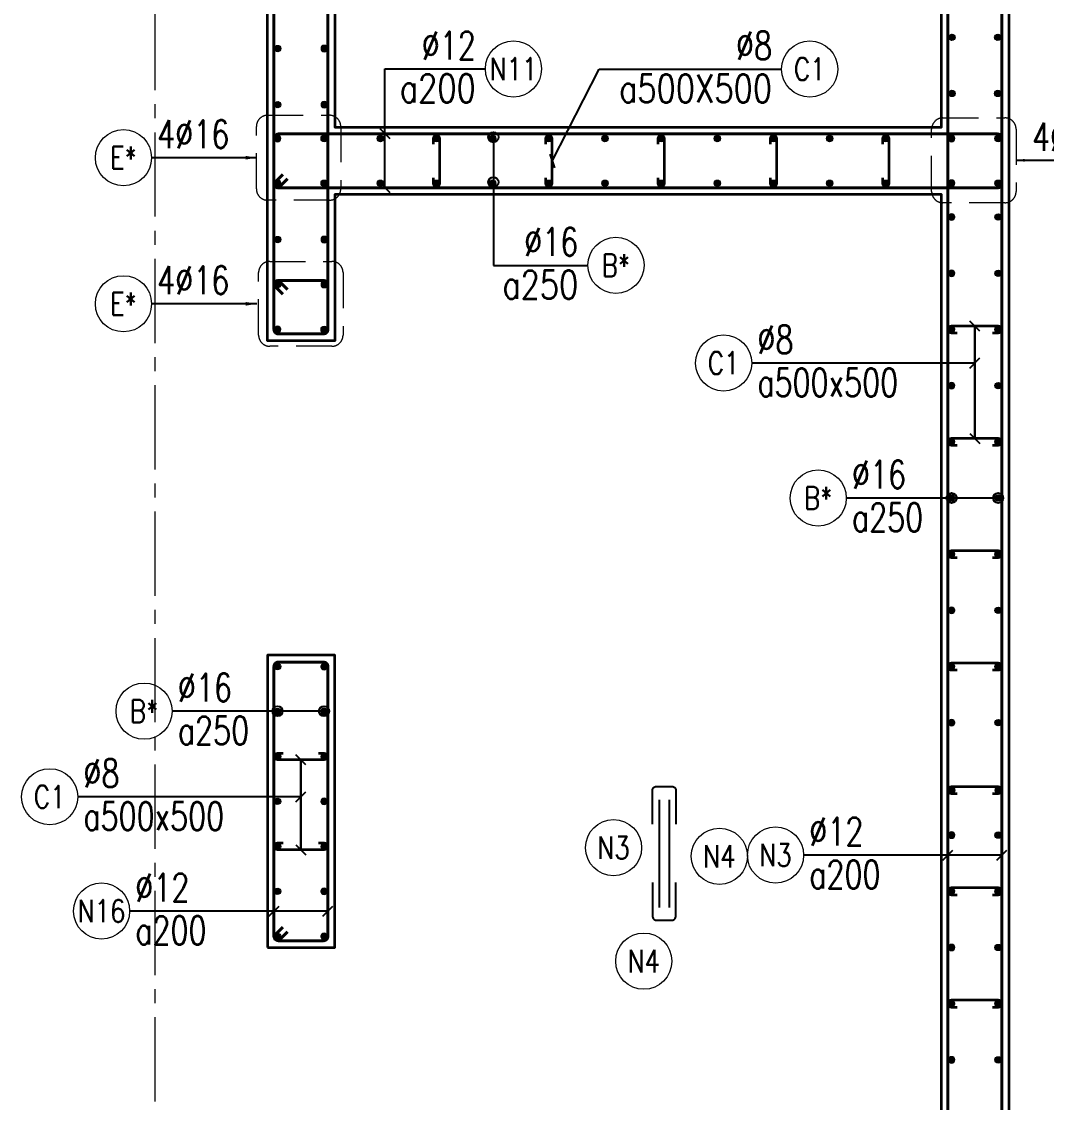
# Model space of a CAD drawing. Header units: millimetres. Extents: x 988833 to 1318015, y -9365 to 47591.
# Drawn here: x 1094489 to 1099050, y 37970 to 42779 of the extents above; entities that cross this region are included whole.
import ezdxf
from ezdxf.enums import TextEntityAlignment as Align

# ---------------------------------------------------------------- set-up
doc = ezdxf.new("R2010")
doc.units = ezdxf.units.MM
doc.header["$MEASUREMENT"] = 0
for name, pattern in [('HIDDEN', [9.525, 6.35, -3.175]), ('HIDDEN2', [4.7625, 3.175, -1.5875]), ('OF_Grid_1$0$CENTER2', [1.125, 0.75, -0.125, 0.125, -0.125])]:
    doc.linetypes.add(name, pattern=pattern)
doc.layers.get('0').update_dxf_attribs({"lineweight": 20})
doc.layers.add('Hidden', color=9, linetype='HIDDEN')
doc.layers.add('Ligature', color=1, linetype='Continuous')
for name, color, linetype, lineweight in [('KC-LEADER', 153, 'Continuous', 18), ('KC-THEP', 6, 'Continuous', 40), ('NDC_S_DIM', 1, 'Continuous', 15), ('NDC_S_HIDDEN', 8, 'HIDDEN2', 13), ('NDC_S_LEADER', 1, 'Continuous', 15), ('NDC_S_REBAR', 4, 'Continuous', 35), ('NDC_S_STIRRUP', 4, 'Continuous', 40), ('NDC_S_VN TEXT', 7, 'Continuous', 20), ('NDC_S_WALL', 6, 'Continuous', 35), ('OF_Grid_1$0$NDC_S_AXIS', 5, 'OF_Grid_1$0$CENTER2', 13)]:
    doc.layers.add(name, color=color, linetype=linetype, lineweight=lineweight)
doc.styles.add('NDC_ARIAL', font='arial.ttf', dxfattribs={"width": 0.85})
doc.styles.add('NDC_DIM', font='', dxfattribs={"width": 0.75})
doc.styles.add('NDC_EN TXT', font='romans.shx', dxfattribs={"width": 0.8})
doc.styles.get('NDC_DIM').set_extended_font_data('Dotum')
doc.dimstyles.new('NDC_1-50', dxfattribs={"dimscale": 50, "dimtxt": 2.5, "dimasz": 1, "dimexe": 1.5, "dimexo": 0, "dimgap": 0.8, "dimtad": 1, "dimdec": 0, "dimdsep": 46, "dimtxsty": 'NDC_ARIAL', "dimblk": 'DIMMARK', "dimcen": 49999.938995, "dimdle": 1.5, "dimclrd": 1, "dimclre": 1, "dimclrt": 3, "dimadec": 0, "dimazin": 0, "dimtfac": 1, "dimtdec": 0, "dimtix": 1, "dimtmove": 2, "dimatfit": 3, "dimfxl": 1, "dimarcsym": 0})
doc.dimstyles.new('NDC_dim_25', dxfattribs={"dimscale": 25, "dimtxt": 2.5, "dimasz": 1.5, "dimexe": 1.5, "dimexo": 2.5, "dimgap": 1, "dimtad": 1, "dimdec": 0, "dimzin": 0, "dimdsep": 46, "dimtxsty": 'NDC_DIM', "dimblk": 'DIMMARK', "dimcen": 0.09, "dimdle": 1.2, "dimclrd": 1, "dimclre": 1, "dimclrt": 3, "dimadec": 0, "dimazin": 0, "dimtfac": 1, "dimtdec": 0, "dimtix": 1, "dimtofl": 0, "dimtmove": 0, "dimatfit": 3, "dimfxl": 6, "dimfxlon": 1, "dimtolj": 1, "dimtzin": 0, "dimarcsym": 0})
doc.dimstyles.new('NDC_dim_30', dxfattribs={"dimscale": 30, "dimtxt": 2.5, "dimasz": 1.5, "dimexe": 1.5, "dimexo": 2.5, "dimgap": 1, "dimtad": 1, "dimdec": 0, "dimzin": 0, "dimdsep": 46, "dimtxsty": 'NDC_DIM', "dimblk": 'DIMMARK', "dimcen": 0.09, "dimdle": 1.2, "dimclrd": 1, "dimclre": 1, "dimclrt": 3, "dimadec": 0, "dimazin": 0, "dimtfac": 1, "dimtdec": 0, "dimtix": 1, "dimtofl": 0, "dimtmove": 0, "dimatfit": 3, "dimfxl": 6, "dimfxlon": 1, "dimtolj": 1, "dimtzin": 0, "dimarcsym": 0})

# ---------------------------------------------------------------- blocks, each defined once
blk = doc.blocks.new('THEP')
at = {"layer": 'KC-LEADER', "color": 6}
blk.add_circle((0, 0), 14, dxfattribs=at)
at = {"layer": 'KC-THEP'}
for p, q in [((-14, 0), (14, 0)), ((9.9, 9.9), (-9.9, -9.9)), ((-9.9, 9.9), (9.9, -9.9)), ((0, 14), (0, -14))]:
    blk.add_line(p, q, dxfattribs=at)
blk = doc.blocks.new('DIMMARK')
at = {"layer": 'NDC_S_DIM', "color": 1}
blk.add_line((-1.5, 0), (1, 0), dxfattribs=at)
at = {"layer": 'NDC_S_DIM', "color": 2, "const_width": 0.1}
blk.add_lwpolyline([(-0.424, -0.424), (0.424, 0.424)], dxfattribs=at)
blk = doc.blocks.new('*U13')
blk.add_circle((-2.5, 0), 2.5)
at = {"layer": 'NDC_S_VN TEXT', "color": 3, "style": 'NDC_EN TXT', "width": 0.75}
blk.add_attdef('DK1', (0.5, 0.846), '', height=2.5, dxfattribs=at)
at = {"layer": 'NDC_S_VN TEXT', "color": 7, "style": 'NDC_EN TXT', "width": 0.8}
blk.add_attdef('SH2', text='', height=2, dxfattribs=at).set_placement((-2.5, 0), align=Align.MIDDLE)
blk = doc.blocks.new('*U461')
at = {"layer": 'KC-THEP', "rotation": 189.6685644363809}
blk.add_blockref('THEP', (-103.5, 0), dxfattribs=at)
at = {"layer": 'KC-THEP', "xscale": -1, "rotation": 170.331435563619}
blk.add_blockref('THEP', (103.5, 0), dxfattribs=at)
blk = doc.blocks.new('*U460')
at = {"layer": 'NDC_S_HIDDEN', "color": 0, "linetype": 'ByBlock', "lineweight": -2, "transparency": 16777216}
for p in [(0, 1200), (0, 1000), (0, 800), (0, 600), (0, 400), (0, 200), (0, 0)]:
    blk.add_blockref('*U461', p, dxfattribs=at)
blk = doc.blocks.new('*U9')
blk.add_circle((2.5, 0), 2.5)
at = {"layer": 'NDC_S_VN TEXT', "color": 3, "style": 'NDC_EN TXT', "width": 0.75}
blk.add_attdef('DK2', text='', height=2.5, dxfattribs=at).set_placement((-0.85, 0.846), align=Align.RIGHT)
at = {"layer": 'NDC_S_VN TEXT', "color": 7, "style": 'NDC_EN TXT', "width": 0.8}
blk.add_attdef('SH3', text='', height=2, dxfattribs=at).set_placement((2.5, 0), align=Align.MIDDLE)
blk = doc.blocks.new('A$C7BC65A55')
at = {"layer": 'Ligature'}
for p, q in [((-15.2, 372, 0), (-15.2, 38.5, 0)), ((15.2, 372, 0), (15.2, 38.5, 0))]:
    blk.add_line(p, q, dxfattribs=at)
for points in [[(-36.2, 296.5), (-36.2, 400.9, -0.414214), (-24, 413.1), (24, 413.1, -0.414214), (36.2, 400.9), (36.2, 296.5)], [(-36.2, 116.5), (-36.2, 12.2, 0.414214), (-24, 0), (24, 0, 0.414214), (36.2, 12.2), (36.2, 116.5)]]:
    blk.add_lwpolyline(points, format="xyb", dxfattribs=at)
blk = doc.blocks.new('*U11')
blk.add_circle((-2.5, 0), 2.5)
at = {"layer": 'NDC_S_VN TEXT', "color": 3, "style": 'NDC_EN TXT', "width": 0.75}
for tag, p in [('DK1', (0.5, 0.846)), ('KC1', (0.5, -2.973))]:
    blk.add_attdef(tag, p, '', height=2.5, dxfattribs=at)
at = {"layer": 'NDC_S_VN TEXT', "color": 7, "style": 'NDC_EN TXT', "width": 0.8}
blk.add_attdef('SH2', text='', height=2, dxfattribs=at).set_placement((-2.5, 0), align=Align.MIDDLE)
blk = doc.blocks.new('*U12')
blk.add_circle((-2.5, 0), 2.5)
at = {"layer": 'NDC_S_VN TEXT', "color": 3, "style": 'NDC_EN TXT', "width": 0.75}
for tag, p in [('DK1', (0.5, 0.846)), ('KC1', (0.5, -2.973))]:
    blk.add_attdef(tag, p, '', height=2.5, dxfattribs=at)
at = {"layer": 'NDC_S_VN TEXT', "color": 7, "style": 'NDC_EN TXT', "width": 0.8}
blk.add_attdef('SH2', text='', height=2, dxfattribs=at).set_placement((-2.5, 0), align=Align.MIDDLE)
blk = doc.blocks.new('*U469')
at = {"layer": 'KC-THEP', "rotation": 9.66856443638095}
for p in [(0, 99.3), (0, -99.3)]:
    blk.add_blockref('THEP', p, dxfattribs=at)
blk = doc.blocks.new('*U468')
at = {"layer": 'NDC_S_HIDDEN', "color": 0, "linetype": 'ByBlock', "lineweight": -2, "transparency": 16777216}
for p in [(0, 0), (250, 0), (500, 0), (750, 0), (1000, 0), (1250, 0), (1500, 0), (1750, 0), (2000, 0), (2250, 0), (2500, 0)]:
    blk.add_blockref('*U469', p, dxfattribs=at)
blk = doc.blocks.new('*U471')
at = {"layer": 'NDC_S_REBAR'}
blk.add_lwpolyline([(-15, -75), (-15, -100, 1), (15, -100), (15, 100, 1), (-15, 100), (-15, 75)], format="xyb", dxfattribs=at)
blk = doc.blocks.new('*U470')
at = {"layer": 'NDC_S_HIDDEN', "color": 0, "linetype": 'ByBlock', "lineweight": -2, "transparency": 16777216}
for p in [(0, 0), (500, 0), (1000, 0), (1500, 0), (2000, 0)]:
    blk.add_blockref('*U471', p, dxfattribs=at)
blk = doc.blocks.new('*U10')
blk.add_circle((2.5, 0), 2.5)
at = {"layer": 'NDC_S_VN TEXT', "color": 3, "style": 'NDC_EN TXT'}
for tag, width, p in [('DK2', 0.75, (-0.85, 0.846)), ('KC2', 0.8, (-0.85, -2.973))]:
    blk.add_attdef(tag, text='', height=2.5, dxfattribs=dict(at, width=width)).set_placement(p, align=Align.RIGHT)
at = {"layer": 'NDC_S_VN TEXT', "color": 7, "style": 'NDC_EN TXT', "width": 0.8}
blk.add_attdef('SH3', text='', height=2, dxfattribs=at).set_placement((2.5, 0), align=Align.MIDDLE)

msp = doc.modelspace()

# ---------------------------------------------------------------- linework, layer by layer
for centre in [(1097123.6, 39103.6), (1097594.6, 39065.5), (1097258.1, 38598.6)]:
    msp.add_circle(centre, 125)
at = {"layer": 'NDC_S_HIDDEN', "ltscale": 50}
for points in [[(1095583.5, 42362.4), (1095859.3, 42362.4, -0.414214), (1095909.3, 42312.4), (1095909.3, 42034.8, -0.414214), (1095859.3, 41984.8), (1095583.5, 41984.8, -0.414214), (1095533.5, 42034.8), (1095533.5, 42312.4, -0.414214)], [(1098589.4, 42350.8), (1098865.3, 42350.8, -0.414214), (1098915.3, 42300.8), (1098915.3, 42023.3, -0.414214), (1098865.3, 41973.3), (1098589.4, 41973.3, -0.414214), (1098539.4, 42023.3), (1098539.4, 42300.8, -0.414214)], [(1095593.5, 41712.4), (1095869.4, 41712.4, -0.414214), (1095919.4, 41662.4), (1095919.4, 41384.8, -0.414214), (1095869.4, 41334.8), (1095593.5, 41334.8, -0.414214), (1095543.5, 41384.8), (1095543.5, 41662.4, -0.414214)]]:
    msp.add_lwpolyline(points, format="xyb", close=True, dxfattribs=at)
at = {"layer": 'NDC_S_REBAR'}
for points in [[(1098810.4, 41394.5), (1098835.4, 41394.5, 1), (1098835.4, 41424.5), (1098628.4, 41424.5, 1), (1098628.4, 41394.5), (1098653.4, 41394.5)], [(1098810.4, 40894.5), (1098835.4, 40894.5, 1), (1098835.4, 40924.5), (1098628.4, 40924.5, 1), (1098628.4, 40894.5), (1098653.4, 40894.5)], [(1098810.4, 40394.5), (1098835.4, 40394.5, 1), (1098835.4, 40424.5), (1098628.4, 40424.5, 1), (1098628.4, 40394.5), (1098653.4, 40394.5)], [(1098810.4, 39894.5), (1098835.4, 39894.5, 1), (1098835.4, 39924.5), (1098628.4, 39924.5, 1), (1098628.4, 39894.5), (1098653.4, 39894.5)], [(1095809.8, 39524.5), (1095834.8, 39524.5, -1), (1095834.8, 39494.5), (1095627.8, 39494.5, -1), (1095627.8, 39524.5), (1095652.8, 39524.5)], [(1098810.4, 39344.5), (1098835.4, 39344.5, 1), (1098835.4, 39374.5), (1098628.4, 39374.5, 1), (1098628.4, 39344.5), (1098653.4, 39344.5)], [(1095809.8, 39124.5), (1095834.8, 39124.5, -1), (1095834.8, 39094.5), (1095627.8, 39094.5, -1), (1095627.8, 39124.5), (1095652.8, 39124.5)], [(1098810.4, 38894.5), (1098835.4, 38894.5, 1), (1098835.4, 38924.5), (1098628.4, 38924.5, 1), (1098628.4, 38894.5), (1098653.4, 38894.5)], [(1098810.4, 38394.5), (1098835.4, 38394.5, 1), (1098835.4, 38424.5), (1098628.4, 38424.5, 1), (1098628.4, 38394.5), (1098653.4, 38394.5)]]:
    msp.add_lwpolyline(points, format="xyb", dxfattribs=at)
at = {"layer": 'NDC_S_STIRRUP'}
for points in [[(1095651.9, 45319.5), (1095611.9, 45359.5, -0.414214), (1095631.9, 45379.5), (1095831.9, 45379.5, -0.414214), (1095851.9, 45359.5), (1095851.9, 41409.5, -0.414214), (1095831.9, 41389.5), (1095631.9, 41389.5, -0.414214), (1095611.9, 41409.5), (1095611.9, 45359.5, -0.414214), (1095631.9, 45379.5), (1095671.9, 45339.5)], [(1098651.9, 45319.5), (1098611.9, 45359.5, -0.414214), (1098631.9, 45379.5), (1098831.9, 45379.5, -0.414214), (1098851.9, 45359.5), (1098851.9, 33059.5, -0.414214), (1098831.9, 33039.5), (1098631.9, 33039.5, -0.414214), (1098611.9, 33059.5), (1098611.9, 45359.5, -0.414214), (1098631.9, 45379.5), (1098671.9, 45339.5)], [(1095671.9, 42079.5), (1095631.9, 42039.5, -0.414214), (1095611.9, 42059.5), (1095611.9, 42259.5, -0.414214), (1095631.9, 42279.5), (1098831.9, 42279.5, -0.414214), (1098851.9, 42259.5), (1098851.9, 42059.5, -0.414358), (1098831.9, 42039.5), (1095631.9, 42039.5, -0.414214), (1095611.9, 42059.5), (1095651.9, 42099.5)], [(1095651.9, 41567.2), (1095611.9, 41607.2, -0.414214), (1095631.9, 41627.2), (1095831.9, 41627.2, -0.414214), (1095851.9, 41607.2), (1095851.9, 41409.5, -0.414214), (1095831.9, 41389.5), (1095631.9, 41389.5, -0.414214), (1095611.9, 41409.5), (1095611.9, 41607.2, -0.414214), (1095631.9, 41627.2), (1095671.9, 41587.2)], [(1095651.9, 38749.5), (1095611.9, 38709.5, 0.414214), (1095631.9, 38689.5), (1095831.9, 38689.5, 0.414214), (1095851.9, 38709.5), (1095851.9, 39909.5, 0.414214), (1095831.9, 39929.5), (1095631.9, 39929.5, 0.414214), (1095611.9, 39909.5), (1095611.9, 38709.5, 0.414214), (1095631.9, 38689.5), (1095671.9, 38729.5)]]:
    msp.add_lwpolyline(points, format="xyb", dxfattribs=at)
at = {"layer": 'NDC_S_WALL'}
for points in [[(1098582.7, 36609.5), (1098582.7, 42009.5), (1098582.7, 42009.5), (1095882.7, 42009.5), (1095882.7, 42009.5), (1095882.7, 41359.5), (1095582.7, 41359.5), (1095582.7, 45409.5), (1096831.5, 45409.5), (1096831.5, 45409.5), (1096831.5, 44909.5), (1096831.5, 44909.5), (1095882.7, 44909.5), (1095882.7, 42309.5), (1098582.7, 42309.5), (1098582.7, 42309.5), (1098582.7, 44909.5), (1098582.7, 44909.5), (1097633.9, 44909.5), (1097633.9, 44909.5), (1097633.9, 45409.5), (1097633.9, 45409.5), (1101882.7, 45409.5)], [(1101582.7, 44909.5), (1098882.7, 44909.5), (1098882.7, 33509.5)]]:
    msp.add_lwpolyline(points, dxfattribs=at)
msp.add_lwpolyline([(1095582.7, 38659.5), (1095882.7, 38659.5), (1095882.7, 39959.5), (1095582.7, 39959.5)], close=True, dxfattribs=at)
at = {"layer": 'OF_Grid_1$0$NDC_S_AXIS', "ltscale": 500}
msp.add_line((1095082.7, 31786.5), (1095082.7, 46890.6), dxfattribs=at)

# ---------------------------------------------------------------- block references
at = {"layer": 'Hidden', "xscale": 1.44, "yscale": 1.44, "zscale": 1.44}
msp.add_blockref('A$C7BC65A55', (1097348.7, 38781.4, 0), dxfattribs=at)
at = {"layer": 'KC-THEP'}
for p, rotation in [((1098630, 42709.5), 9.668564436380926), ((1098833.8, 42709.5), 9.668564436380926), ((1095628.4, 42659.5), 189.6685644363809), ((1098630, 42459.5), 9.668564436380926), ((1098833.8, 42459.5), 9.668564436380926), ((1095628.4, 42409.5), 189.6685644363809), ((1098835.4, 42259), 9.668564436380926), ((1098835.4, 42060.4), 9.668564436380926), ((1098835.4, 41909.5), 9.668564436380953), ((1095628.4, 41809.5), 189.6685644363809), ((1098835.4, 41659.5), 9.668564436380953), ((1095628.4, 41609.5), 189.6685644363809), ((1095835.4, 41409.5), 9.668564436380946), ((1098835.4, 41409.5), 9.668564436380953), ((1098835.4, 41159.5), 9.668564436380953), ((1098835.4, 40909.5), 9.668564436380953), ((1098835.4, 40659.5), 9.668564436380953), ((1098835.4, 40409.5), 9.668564436380953), ((1098835.4, 40159.5), 9.668564436380953), ((1098835.4, 39909.5), 9.668564436380953), ((1098835.4, 39659.5), 9.668564436380953), ((1098628.4, 39359.5), 189.6685644363809), ((1098835.4, 39159.5), 9.668564436380926), ((1098835.4, 38909.5), 9.668564436380926), ((1098835.4, 38659.5), 9.668564436380926), ((1098835.4, 38409.5), 9.668564436380926), ((1098835.4, 38159.5), 9.668564436380926)]:
    msp.add_blockref('THEP', p, dxfattribs=dict(at, rotation=rotation))
at = {"layer": 'KC-THEP', "xscale": -1}
for p, rotation in [((1095835.4, 42659.5), 170.331435563619), ((1095835.4, 42409.5), 170.331435563619), ((1095628.4, 42259), 350.3314355636191), ((1098628.4, 42259), 350.3314355636191), ((1095628.4, 42060.4), 350.3314355636191), ((1098628.4, 42060.4), 350.3314355636191), ((1098628.4, 41909.5), 350.3314355636191), ((1095835.4, 41809.5), 170.331435563619), ((1098628.4, 41659.5), 350.3314355636191), ((1095835.4, 41609.5), 170.331435563619), ((1095628.4, 41409.5), 350.3314355636191), ((1098628.4, 41409.5), 350.3314355636191), ((1098628.4, 41159.5), 350.3314355636191), ((1098628.4, 40909.5), 350.3314355636191), ((1098628.4, 40659.5), 350.3314355636191), ((1098628.4, 40409.5), 350.3314355636191), ((1098628.4, 40159.5), 350.3314355636191), ((1098628.4, 39909.5), 350.3314355636191), ((1098628.4, 39659.5), 350.3314355636191), ((1098835.4, 39359.5), 170.331435563619), ((1098628.4, 39159.5), 350.3314355636191), ((1098628.4, 38909.5), 350.3314355636191), ((1098628.4, 38659.5), 350.3314355636191), ((1098628.4, 38409.5), 350.3314355636191), ((1098628.4, 38159.5), 350.3314355636191)]:
    msp.add_blockref('THEP', p, dxfattribs=dict(at, rotation=rotation))
at = {"layer": 'NDC_S_HIDDEN'}
for name, p in [('*U468', (1095835.4, 42159.7)), ('*U470', (1096335.4, 42159)), ('*U460', (1095731.3, 38709.5))]:
    msp.add_blockref(name, p, dxfattribs=at)
at = {"layer": 'NDC_S_VN TEXT', "xscale": 50, "yscale": 50, "zscale": 50}
for name, p, values in [('*U10', (1096553, 42568.7), {'SH3': 'N11', 'DK2': '%%C12', 'KC2': 'a200'}), ('*U10', (1097871.7, 42568), {'SH3': 'C1', 'DK2': '%%c8', 'KC2': 'a500X500'}), ('*U13', (1095067.1, 42173.6), {'SH2': 'E*', 'DK1': '4%%C16'}), ('*U9', (1099349.9, 42162.1), {'SH3': 'E*', 'DK2': '4%%C16'}), ('*U10', (1097009.1, 41694.9), {'SH3': 'B*', 'DK2': '%%C16', 'KC2': 'a250'}), ('*U13', (1095067.1, 41523.6), {'SH2': 'E*', 'DK1': '4%%C16'}), ('*U12', (1097738.6, 41260.1), {'SH2': 'C1', 'DK1': '%%c8', 'KC1': 'a500x500'}), ('*U11', (1098159.5, 40659.5), {'SH2': 'B*', 'DK1': '%%C16', 'KC1': 'a250'}), ('*U11', (1095158.9, 39711), {'SH2': 'B*', 'DK1': '%%C16', 'KC1': 'a250'}), ('*U12', (1094738.6, 39330.1), {'SH2': 'C1', 'DK1': '%%c8', 'KC1': 'a500x500'}), ('*U11', (1097969.5, 39070.7), {'SH2': 'N3', 'DK1': '%%C12', 'KC1': 'a200'}), ('*U11', (1094969.5, 38821.8), {'SH2': 'N16', 'DK1': '%%C12', 'KC1': 'a200'})]:
    msp.add_blockref(name, p, dxfattribs=at).add_auto_attribs(values)

# ---------------------------------------------------------------- texts
at = {"layer": 'NDC_S_VN TEXT', "color": 7, "style": 'NDC_EN TXT', "width": 0.8}
for tag, p in [('N3', (1097123.6, 39103.6)), ('N4', (1097594.6, 39065.5)), ('N4', (1097258.1, 38598.6))]:
    msp.add_attdef(tag, text='3', height=100, dxfattribs=at).set_placement(p, align=Align.MIDDLE)

# ---------------------------------------------------------------- leaders
at = {"layer": 'NDC_S_LEADER'}
for points, dimstyle, override in [([(1096105.5, 42041.8), (1096105.5, 42568.5), (1096553, 42568.5)], 'NDC_dim_30', {"dimgap": 1, "dimtad": 0, "dimldrblk": 'Oblique'}), ([(1096105.5, 42281.8), (1096105.5, 42568.5), (1096553, 42568.5)], 'NDC_dim_30', {"dimtad": 0, "dimldrblk": 'Oblique'}), ([(1096850.4, 42159), (1097058.8, 42568), (1097871.7, 42568)], 'NDC_dim_30', {"dimtad": 0, "dimldrblk": 'Oblique'}), ([(1096588.5, 42264.6), (1096588.5, 41694.7), (1097009.1, 41694.7)], 'NDC_dim_30', {"dimgap": 1, "dimtad": 0, "dimldrblk": 'Origin'}), ([(1098915.3, 42162.1), (1099349.9, 42162.1)], 'NDC_dim_25', {"dimgap": 1, "dimtad": 0}), ([(1096588.5, 42064.6), (1096588.5, 41694.7), (1097009.1, 41694.7)], 'NDC_dim_30', {"dimgap": 1, "dimtad": 0, "dimldrblk": 'Origin'}), ([(1098731.9, 41424.5), (1098731.9, 40924.5)], 'NDC_dim_30', {"dimtad": 0, "dimldrblk": 'Oblique'}), ([(1098731.9, 40924.5), (1098731.9, 41424.5)], 'NDC_dim_30', {"dimtad": 0, "dimldrblk": 'Oblique'}), ([(1098731.9, 41260.1), (1097738.6, 41260.1)], 'NDC_dim_30', {"dimtad": 0, "dimldrblk": 'Oblique'}), ([(1098835.4, 40659.5), (1098159.5, 40659.5)], 'NDC_dim_30', {"dimtad": 0, "dimldrblk": 'Origin'}), ([(1098628.4, 40659.5), (1098159.5, 40659.5)], 'NDC_dim_30', {"dimtad": 0, "dimldrblk": 'Origin'}), ([(1095834.8, 39711), (1095158.9, 39711)], 'NDC_dim_30', {"dimtad": 0, "dimldrblk": 'Origin'}), ([(1095627.8, 39711), (1095158.9, 39711)], 'NDC_dim_30', {"dimtad": 0, "dimldrblk": 'Origin'}), ([(1095731.9, 39094.5), (1095731.9, 39494.5)], 'NDC_dim_30', {"dimtad": 0, "dimldrblk": 'Oblique'}), ([(1095731.9, 39494.5), (1095731.3, 39094.5)], 'NDC_dim_30', {"dimtad": 0, "dimldrblk": 'Oblique'}), ([(1095731.9, 39330.1), (1094738.6, 39330.1)], 'NDC_dim_30', {"dimtad": 0, "dimldrblk": 'Oblique'}), ([(1098851.9, 39070.5), (1097969.5, 39070.5)], 'NDC_dim_30', {"dimtad": 0, "dimldrblk": 'Oblique'}), ([(1098611.9, 39070.5), (1097969.5, 39070.5)], 'NDC_dim_30', {"dimtad": 0, "dimldrblk": 'Oblique'}), ([(1095851.9, 38821.6), (1094969.5, 38821.6)], 'NDC_dim_30', {"dimtad": 0, "dimldrblk": 'Oblique'}), ([(1095611.9, 38821.6), (1094969.5, 38821.6)], 'NDC_dim_30', {"dimtad": 0, "dimldrblk": 'Oblique'})]:
    msp.add_leader(points, dimstyle=dimstyle, override=override, dxfattribs=at)
for points in [[(1095535.6, 42173.6), (1095067.1, 42173.6)], [(1095535.6, 41523.6), (1095067.1, 41523.6)]]:
    msp.add_leader(points, dimstyle='NDC_1-50', dxfattribs=at)

doc.saveas('drawing.dxf')
